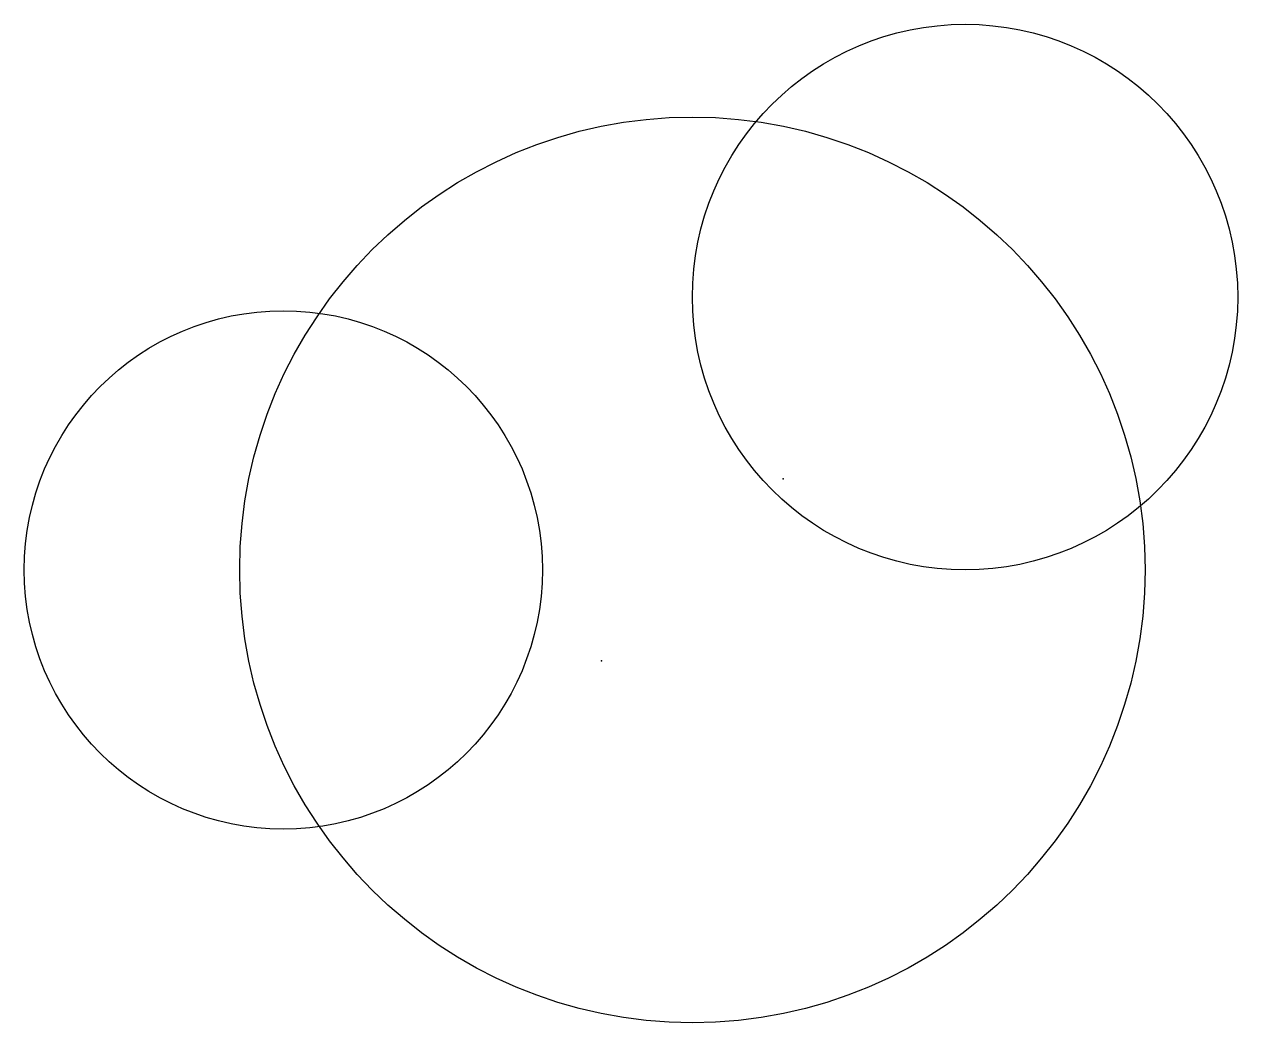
# Model space of a CAD drawing. Header units: inches. Extents: x -24.5 to 20, y -16.6 to 20.
import ezdxf

# ---------------------------------------------------------------- set-up
doc = ezdxf.new("R2010")
doc.units = ezdxf.units.IN
doc.header["$MEASUREMENT"] = 0

msp = doc.modelspace()

# ---------------------------------------------------------------- linework, layer by layer
for centre, radius in [((10, 10, 10), 10), ((0, 0), 16.6), ((-15, 0), 9.5)]:
    msp.add_circle(centre, radius)
for p in [(3.333, 3.333, 3.333), (-3.333, -3.333, -3.333)]:
    msp.add_point(p)

doc.saveas('drawing.dxf')
